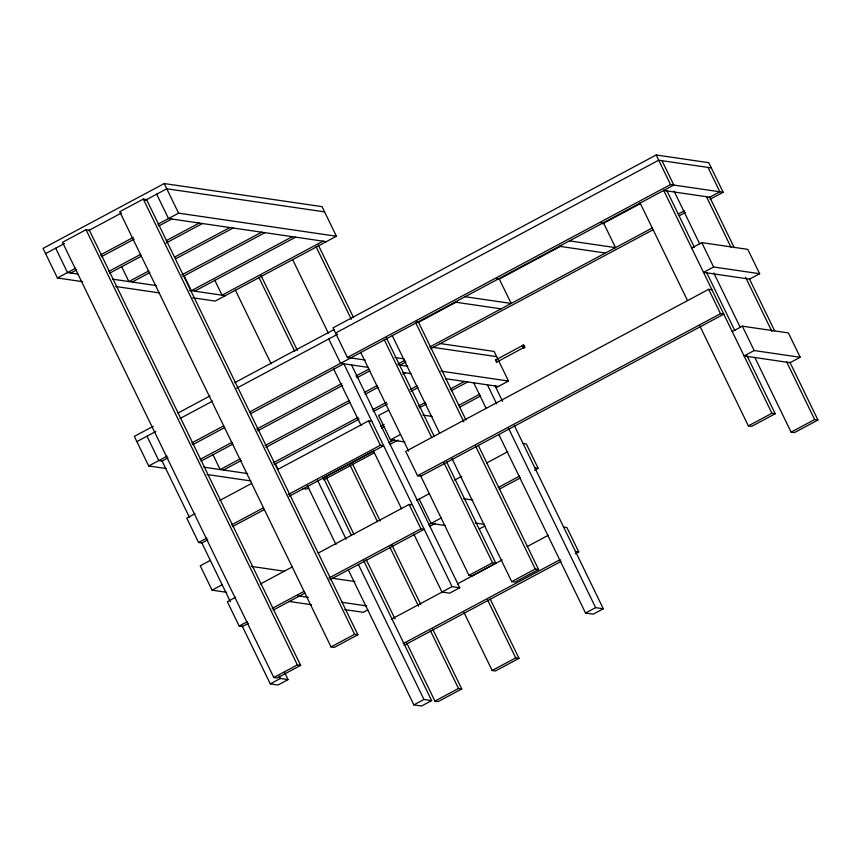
<?xml version="1.0" encoding="UTF-8"?>
<svg xmlns="http://www.w3.org/2000/svg" width="861" height="861" viewBox="0 0 861 861"><rect width="100%" height="100%" fill="white"/><g stroke="black" fill="none" stroke-linecap="round" stroke-linejoin="round"><path stroke-width="1.29" d="M523.736 347.586L496.786 362.094L495.99 361.265L495.592 359.973L522.519 345.573C525.856 350.287 520.302 343.797 523.165 345.864M496.786 362.094L496.528 361.082M522.487 345.67L522.649 346.294M192.692 297.777L215.239 301.07L336.414 236.248L322.046 206.651L164.225 183.554L43.05 248.377L57.418 277.974L82.613 281.665M86.057 229.715L62.498 242.318L273.809 677.51L277.102 677.994L300.661 665.392L89.35 230.188L86.057 229.715L297.379 664.907L300.661 665.392M143.281 199.095L119.722 211.709L331.033 646.902L334.326 647.386L357.885 634.772L146.564 199.58L143.281 199.095L354.603 634.299L357.885 634.772M45.59 253.608L64.414 243.534M88.565 230.608L121.444 213.022M144.928 200.462L166.765 188.774L324.586 211.881M57.418 277.974L75.736 268.18M100.393 254.985L133.272 237.399M157.929 224.204L178.604 213.151L336.414 236.248M70.806 273.055L76.672 269.913M101.34 256.718L134.219 239.132M158.876 225.937L171.791 219.028M108.777 271.409L140.472 254.447M166.313 240.628L199.192 223.042M109.713 273.152L141.419 256.191M166.076 242.996L202.475 223.526M148.856 270.881L128.892 281.558L121.562 266.469M174.686 257.052L229.876 227.53M132.174 282.042L149.792 272.614M175.622 258.795L233.159 228.014M181.811 274.896L261.658 232.19M182.747 276.639L264.94 232.664M292.342 236.678L191.357 290.695L184.039 275.617M194.651 291.179L295.635 237.162M323.026 241.166L222.052 295.194L214.723 280.105M710.121 199.246L723.143 192.283L708.775 162.686L656.168 154.98L333.024 327.858L347.392 357.455L365.268 360.07M153.236 426.281L134.338 436.387L148.705 465.984L165.958 468.502M178.044 413.011L209.933 395.952M234.73 382.682L333.95 329.602M335.553 333.078L658.697 160.211L711.304 167.906M136.877 441.607L155.776 431.501M180.024 418.521L212.463 401.172M236.678 388.214L337.663 334.197M347.392 357.455L670.536 184.577L723.143 192.283M148.705 465.984L167.066 456.158M191.852 442.898L223.731 425.851M249.69 411.956L673.819 185.061L661.991 160.684M418.015 322.574L457.073 301.673M498.508 279.513L561.243 245.945M602.668 223.785L640.552 203.519M162.094 461.055L168.003 457.901M192.789 444.642L224.656 427.594M250.616 413.7L343.862 363.816M200.118 459.387L231.986 442.339M256.772 429.079L341.752 383.608M355.916 376.031L368.906 369.089M201.043 461.13L232.911 444.082M257.697 430.823L342.689 385.362M356.852 377.775L369.832 370.833M397.825 364.074L404.993 360.242M429.854 346.94L652.38 227.896M678.425 213.958L684.344 210.794M709.195 197.492L719.85 191.799L708.022 167.421M399.999 365.15L405.908 361.986M430.769 348.683L653.305 229.639M679.34 215.713L685.259 212.538M240.251 458.827L220.179 469.557L212.861 454.468M265.037 445.567L348.834 400.731M364.181 392.53L377.161 385.577M223.473 470.041L241.177 460.57M265.963 447.311L349.76 402.474M365.107 394.273L378.087 387.321M402.883 374.061L405.24 372.802M273.206 462.841L358.198 417.381M372.361 409.804L386.524 402.227M410.127 389.602L417.208 385.814M274.142 464.596L359.123 419.124M373.287 411.547L387.45 403.97M411.052 391.346L418.134 387.558M195.016 513.716L186.751 518.128L198.59 542.505L201.872 542.979L207.781 539.825M219.803 500.456L251.67 483.398M277.64 469.514L368.53 420.889L371.812 421.373M388.72 410.084L378.625 415.486L390.453 439.863L404.928 441.973M691.674 248.011L701.769 242.619L747.8 249.356L759.639 273.723L749.533 279.125L703.502 272.388L713.608 266.985L759.639 273.723M380.616 426.292L384.157 424.398M418.392 406.091L425.474 402.302M450.26 389.043L464.423 381.466M381.541 428.035L383.909 426.776M419.318 407.834L426.399 404.046M451.186 390.786L467.706 381.94M198.59 542.505L206.855 538.082M231.641 524.823L263.509 507.775M288.295 494.515L380.358 445.266L383.651 445.74L289.221 496.259M390.453 439.863L400.559 434.461M322.778 478.146L373.534 450.992M388.881 442.78L394.779 439.627M458.515 405.531L479.76 394.166M232.567 526.566L264.435 509.518M308.776 487.875L306.527 489.08L302.566 488.499M323.704 479.889L374.46 452.735M389.807 444.524L398.073 440.111M459.44 407.275L480.686 395.909M496.033 387.698L508.496 381.036L494.128 351.439L439.745 343.485M711.961 289.791L708.668 289.318L405.725 451.379L417.553 475.756L420.846 476.23L723.789 314.168L720.506 313.684L417.553 475.756M210.332 560.393L200.236 565.795L212.064 590.162L226.658 592.303M212.064 590.162L222.16 584.759M235.591 597.265L227.326 601.688L239.164 626.055L242.447 626.539L248.355 623.386M260.377 584.006L292.245 566.958M318.215 553.063L409.093 504.449L412.387 504.933M416.821 500.338L429.295 493.644M454.597 480.137L461.679 476.348M486.465 463.089L507.71 451.713M732.248 331.571L742.343 326.168L788.375 332.906L800.203 357.283L790.107 362.685L744.076 355.948L754.182 350.545L800.203 357.283M239.164 626.055L247.43 621.642M272.216 608.383L304.084 591.335M328.87 578.075L420.932 528.815L424.225 529.3L329.795 579.819M428.66 524.715L441.133 518.01M498.304 487.455L519.549 476.09M273.141 610.126L305.009 593.078M429.585 526.458L435.483 523.294M499.229 489.199L520.475 477.833M534.638 470.257L538.179 468.362L526.34 443.985L523.058 443.512M479.308 528.955L484.915 525.953M367.798 609.9L363.31 612.3L344.734 609.588M273.809 677.51L297.379 664.907M331.033 646.902L354.603 634.299M420.372 475.272L468.965 575.352L492.535 562.75L495.818 563.223L446.633 461.937M699.756 325.802L748.36 425.883L771.919 413.28L775.212 413.764L747.1 355.884M242.189 626.001L270.289 683.882L280.385 678.479L288.058 679.598L284.55 672.366M413.861 534.164L441.962 592.034L452.057 586.632L459.731 587.762L351.417 364.687M495.818 563.223L472.258 575.837L468.965 575.352M775.212 413.764L751.642 426.367L748.36 425.883M391.303 619.253L442.059 592.11M457.395 583.898L502.254 559.898M527.04 546.638L548.285 535.273M288.058 679.598L277.963 685.001L270.289 683.882M459.731 587.762L449.636 593.164L441.962 592.034M451.993 458.612L511.714 581.605L535.273 569.003L538.566 569.487L478.253 445.288M754.796 357.38L791.098 432.147L814.667 419.533L817.95 420.017L789.849 362.137M538.566 569.487L514.996 582.09L511.714 581.605M817.95 420.017L794.391 432.62L791.098 432.147M403.131 643.63L560.113 559.65M404.057 645.373L561.049 561.394M575.213 553.817L578.753 551.923L566.915 527.545L563.632 527.072M348.285 569.842L413.861 704.89L423.956 699.487L431.63 700.617L363.708 560.737M498.874 434.59L585.534 613.054L595.629 607.651L603.303 608.77L514.308 425.495M431.63 700.617L421.535 706.02L413.861 704.89M603.303 608.77L593.207 614.173L585.534 613.054M406.747 643.07L434.923 701.091L458.482 688.488L461.765 688.972L432.416 628.53M463.971 612.451L492.148 670.482L515.707 657.879L518.989 658.353L490.232 599.127M461.765 688.972L438.206 701.575L434.923 701.091M518.989 658.353L495.43 670.967L492.148 670.482M495.592 359.973L496.377 360.802M663.723 190.464L709.755 197.201M601.043 222.859L603.669 223.247L615.507 247.624L569.476 240.886M559.37 246.289L605.401 253.026M326.319 241.65L168.498 218.554L156.67 194.177M496.689 278.684L499.315 279.072L511.154 303.449L465.123 296.711M455.028 302.114L501.059 308.851M416.337 321.971L418.532 322.294L465.962 419.964M78.125 274.121L67.513 272.571L55.685 248.205M112.608 279.168L156.368 285.583M189.528 290.426L225.334 295.667M115.772 286.519L159.533 292.923M432.997 347.349L496.657 356.658M394.973 357.53L404.175 358.886M398.417 364.924L407.705 366.28M440.854 371.134L508.496 381.036M368.433 367.41L340.579 363.331L328.741 338.965M402.916 372.458L410.88 373.62M445.363 378.668L498.401 386.438M422.912 415.088L432.125 416.433M534.885 467.878L538.179 468.362M463.487 498.648L472.7 499.993M162.783 461.162L158.811 460.581L146.973 436.204M203.896 467.179L247.667 473.582M207.07 474.519L250.842 480.933M475.326 523.014L484.528 524.371M445.492 525.533L431.027 523.413L419.199 499.046M575.46 551.438L578.753 551.923M251.455 566.409L284.625 571.263M332.389 578.258L354.936 581.562M297.788 595.834L308.399 597.383M341.569 602.237L366.775 605.929M289.016 601.43L311.564 604.734M523.994 345.681C521.852 344.12 526.523 350.653 524.252 345.821M523.929 346.671C526.06 348.242 521.4 341.699 523.66 346.531M522.595 346.552L523.918 348.274L523.962 347.51M709.625 196.943L734.218 247.591M749.447 278.942L774.62 330.785M706.343 196.459L730.935 247.107M745.572 277.253L771.919 331.517M786.556 361.663L814.667 419.533M701.769 242.619L713.608 266.985M742.343 326.168L754.182 350.545M674.002 190.981L699.756 244.04M713.812 272.98L740.159 327.234M656.168 154.98L670.536 184.577M666.888 190.69L694.407 247.365M706.698 272.679L734.81 330.559M663.605 190.206L771.919 413.28M708.668 289.318L720.506 313.684M640.035 202.809L687.465 300.478M494.989 385.696L502.598 401.377M487.315 384.576L496.679 403.874M508.388 427.982L595.629 607.651M473.701 382.747L485.991 408.071M415.831 323.015L463.842 421.89M475.552 446.009L535.273 569.003M392.272 335.618L439.691 433.287M386.331 337.738L434.342 436.613M384.21 339.675L431.641 437.345M443.932 462.658L492.535 562.75M318.236 244.922L353.462 317.451M316.127 246.859L351.342 319.388M487.53 599.848L515.707 657.879M360.651 352.278L408.663 451.153M343.743 363.557L452.057 586.632M292.568 259.462L328.375 333.207M368.53 420.889L380.358 445.266M409.093 504.449L420.932 528.815M333.648 368.96L361.168 425.635M373.459 450.96L401.56 508.84M261.012 275.531L297.411 350.481M352.59 464.122L380.175 520.937M391.916 545.11L420.685 604.347M258.903 277.468L294.71 351.213M349.889 464.843L377.473 521.669M389.807 547.047L418.564 606.284M430.306 630.467L458.482 688.488M235.344 290.082L271.15 363.816M326.33 477.457L353.914 534.272M366.237 559.661L395.005 618.887M323.316 477.543L351.417 535.413M317.397 480.029L346.09 539.115M358.38 564.439L423.956 699.487M164.225 183.554L178.604 213.151M307.302 485.432L335.984 544.518M275.326 463.616L278.146 469.417M279.222 676.068L280.385 678.479M161.976 460.807L189.495 517.472M201.786 542.796L230.479 601.882"/></g></svg>
